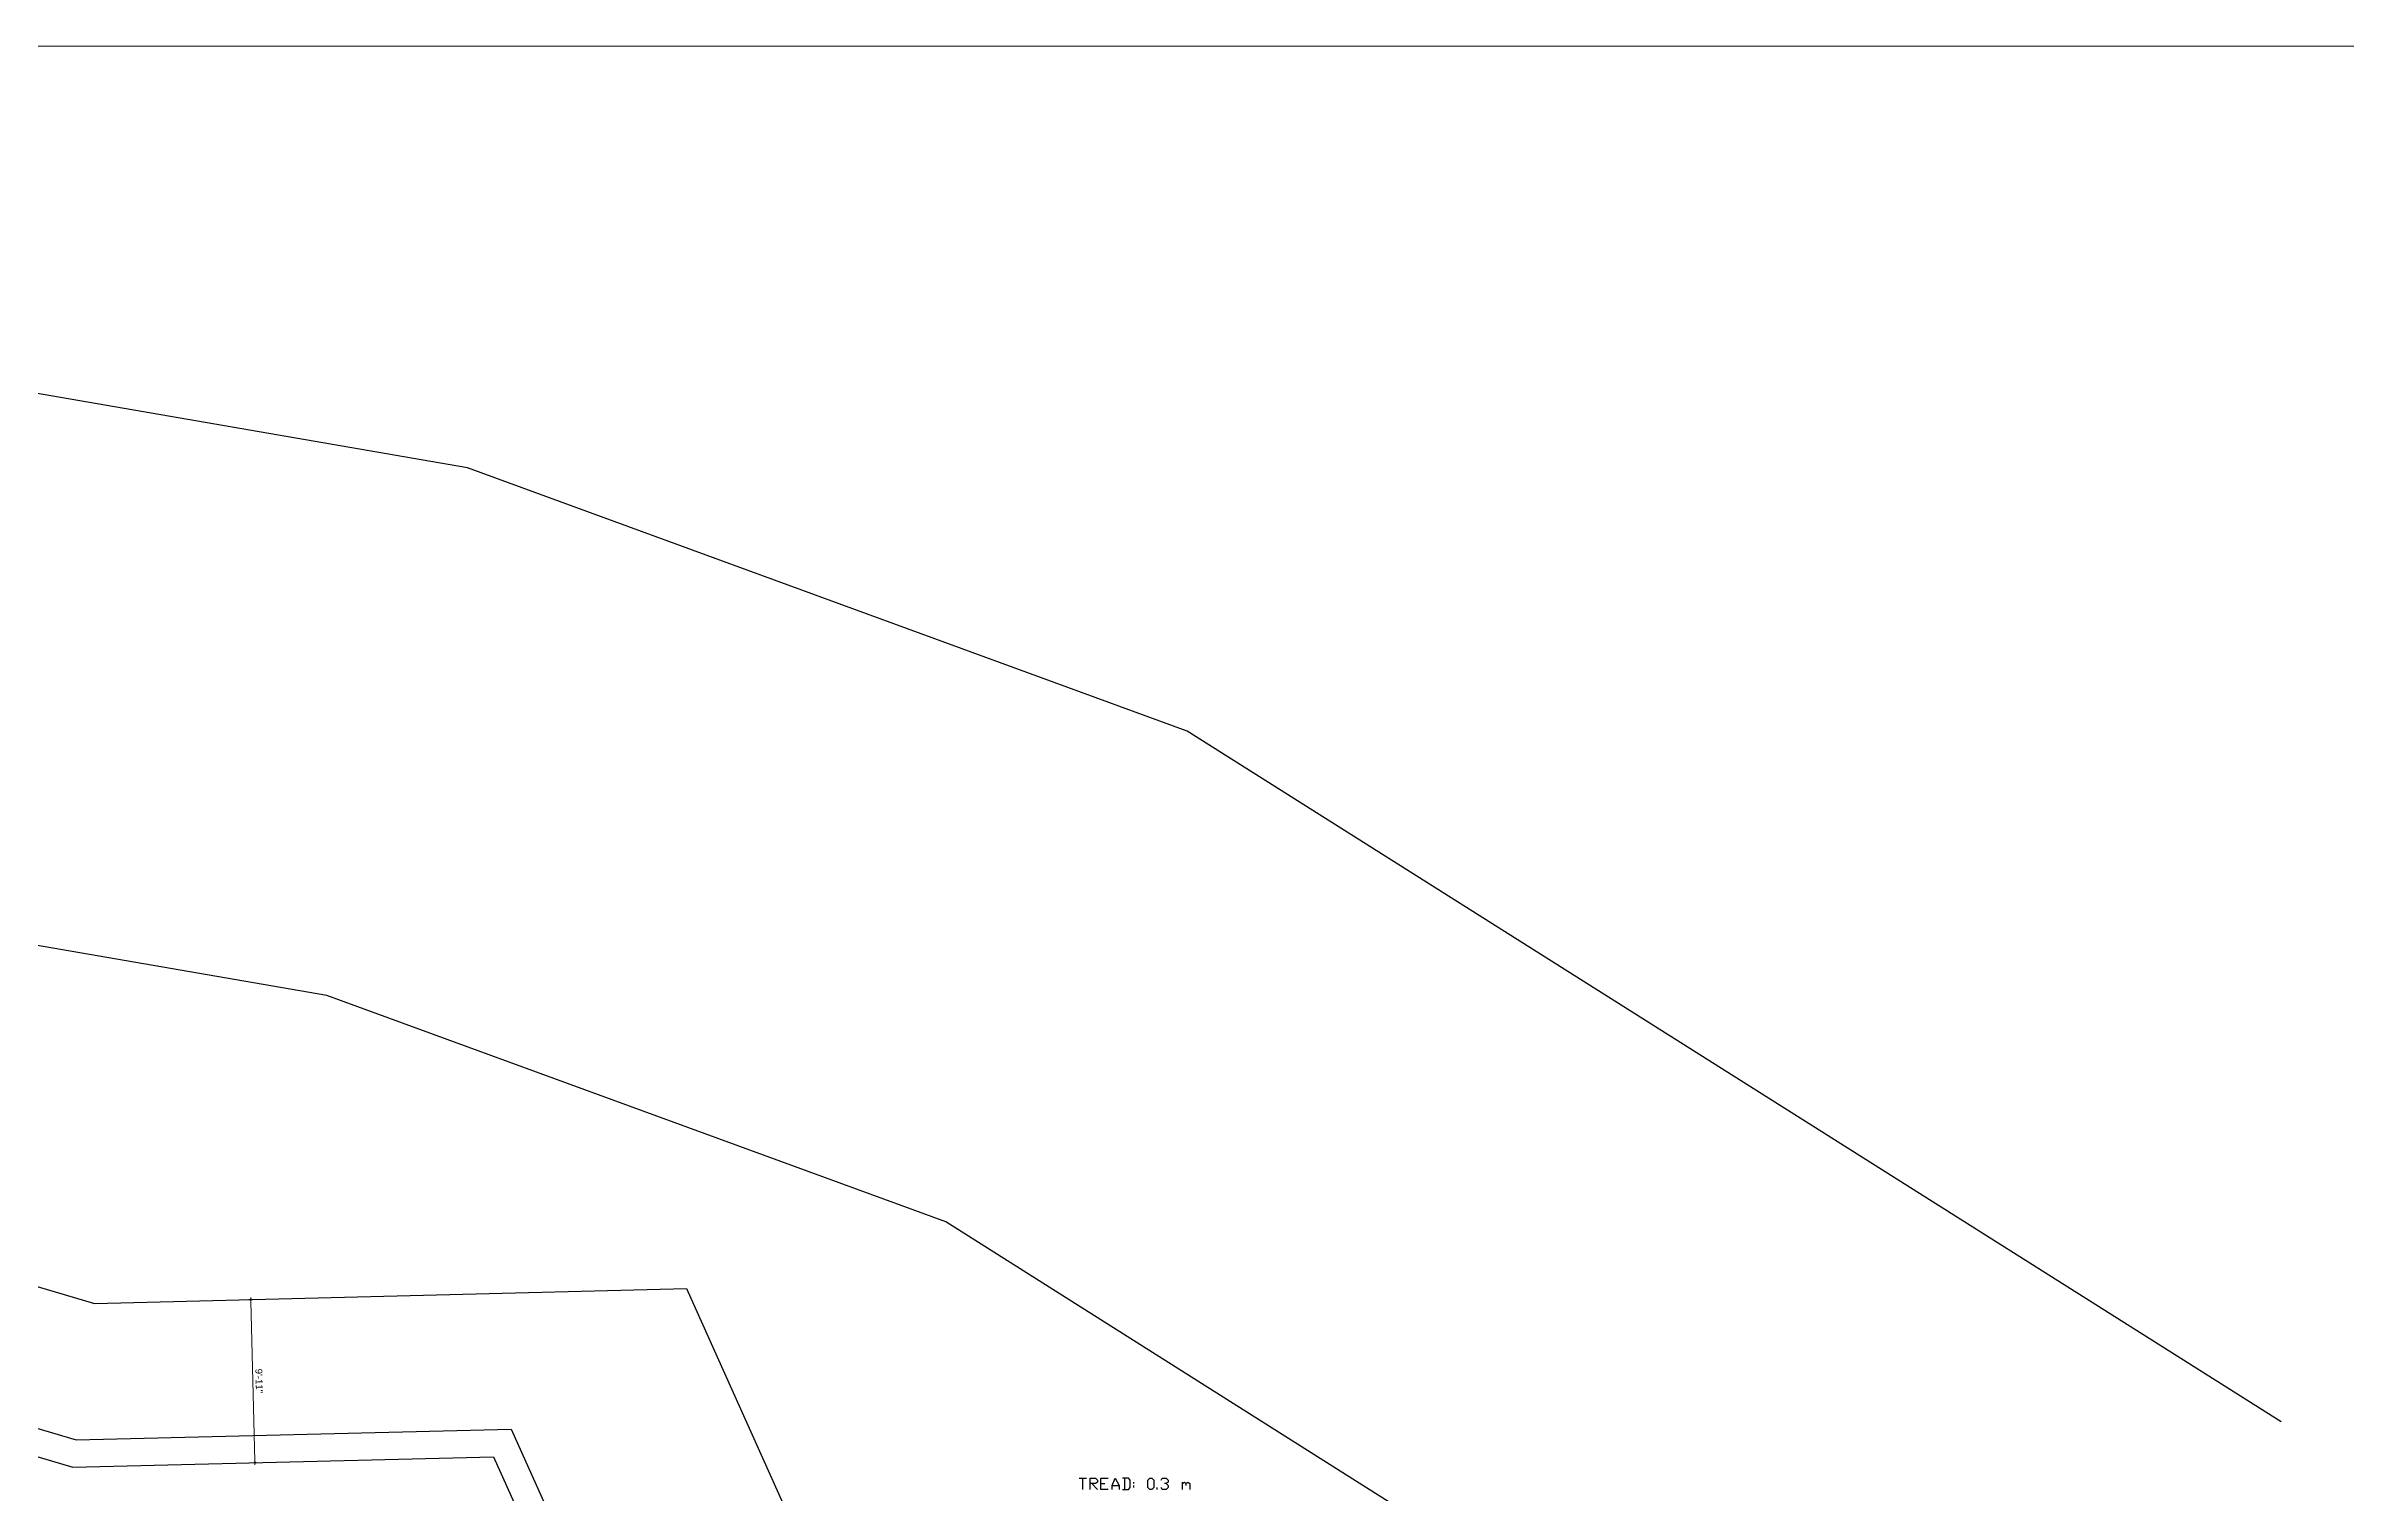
# Model space of a CAD drawing. Header units: inches. Extents: x 8069 to 17410, y -9620 to -7279.
# Drawn here: x 14004 to 15678, y -8333 to -7279 of the extents above; entities that cross this region are included whole.
import ezdxf

# ---------------------------------------------------------------- set-up
doc = ezdxf.new("R2010")
doc.units = ezdxf.units.IN
doc.header["$LTSCALE"] = 0.5
doc.header["$MEASUREMENT"] = 0
doc.header["$PDMODE"] = 66
doc.layers.add('hatch', color=9, linetype='Continuous', lineweight=0)
for name, color, linetype in [('PDF_0', 7, 'Continuous'), ('PDF_Dimensions', 7, 'Continuous'), ('PDF_SectionCutEdges', 7, 'Continuous'), ('PDF_SITE', 7, 'Continuous')]:
    doc.layers.add(name, color=color, linetype=linetype)
doc.styles.get("Standard").update_dxf_attribs({"font": 'arial.ttf'})
doc.dimstyles.new('S8', dxfattribs={"dimtxt": 5, "dimasz": 1, "dimexe": 6, "dimexo": 18, "dimgap": 1.9375, "dimtad": 1, "dimdec": 0, "dimzin": 3, "dimdsep": 46, "dimlunit": 4, "dimtxsty": 'Standard', "dimblk": 'dot 2', "dimcen": 12, "dimse1": 1, "dimse2": 1, "dimclrd": 1, "dimclre": 1, "dimclrt": 256, "dimadec": 0, "dimazin": 0, "dimtfac": 0.75, "dimtdec": 0, "dimtix": 1, "dimtmove": 1, "dimatfit": 3, "dimldrblk": 'DOT', "dimfxl": 1, "dimtolj": 1, "dimtzin": 0, "dimlwd": 9, "dimlwe": 9, "dimarcsym": 0})

# ---------------------------------------------------------------- blocks, each defined once
blk = doc.blocks.new('dot1')
at = {"layer": 'hatch'}
h = blk.add_hatch(color=256, dxfattribs=at)
edge = h.paths.add_edge_path()
edge.add_arc((0, 0), 1, 0, 360)
for p, q in [((3, 0), (-3, 0)), ((0, 3), (0, -3))]:
    blk.add_line(p, q, dxfattribs=at)
blk.add_circle((0, 0), 1, dxfattribs=at)
blk = doc.blocks.new('dot 2')
at = {"layer": 'hatch', "xscale": 0.5, "yscale": 0.5, "zscale": 0.5}
blk.add_blockref('dot1', (0, 0), dxfattribs=at)
blk = doc.blocks.new('*D854')
at = {"color": 1, "lineweight": 9, "transparency": 16777216}
blk.add_line((14155.6, -8309.7), (14152.6, -8193), dxfattribs=at)
at = {"layer": 'Defpoints', "color": 0, "transparency": 16777216}
for p in [(14152.6, -8192), (14167.1, -8191.6), (14170.1, -8310.3)]:
    blk.add_point(p, dxfattribs=at)
at = {"color": 1, "lineweight": 9, "transparency": 16777216}
for p, rotation in [((14152.6, -8192), 91.4558224532075), ((14155.6, -8310.7), 271.4558224532075)]:
    blk.add_blockref('dot 2', p, dxfattribs=dict(at, rotation=rotation))
at = {"transparency": 16777216, "insert": (14158.6, -8251.2), "char_height": 5, "attachment_point": 5, "rotation": 271.4558}
blk.add_mtext('\\A1;9\'-11"', dxfattribs=at)
blk = doc.blocks.new('_Dot')
at = {"color": 0, "linetype": 'ByBlock', "lineweight": -2}
blk.add_line((-0.5, 0), (-1, 0), dxfattribs=at)
at = {"color": 0, "linetype": 'ByBlock', "const_width": 0.5}
blk.add_lwpolyline([(-0.25, 0, 1), (0.25, 0, 1)], format="xyb", close=True, dxfattribs=at)

msp = doc.modelspace()

# ---------------------------------------------------------------- linework, layer by layer
at = {"layer": 'PDF_0', "lineweight": 25}
for points in [[(15630.7, -8281.1), (14834.2, -7778.1), (14310.3, -7586.6), (13580, -7460.4)], [(13315.2, -8083.9), (14025.4, -8294), (14342.2, -8286.4), (14585.1, -8827), (14113.1, -8992.3), (14142.1, -9451)]]:
    msp.add_lwpolyline(points, dxfattribs=at)
at = {"layer": 'PDF_Dimensions', "lineweight": 0}
msp.add_lwpolyline([(12700.2, -9619.6), (16029.4, -9619.6), (16029.4, -7279.4), (12700.2, -7279.4)], close=True, dxfattribs=at)
at = {"layer": 'PDF_Dimensions', "lineweight": 25}
for points in [[(14755.6, -8322.1), (14760.9, -8322.1)], [(14758, -8322.1), (14758, -8330.2)], [(14763.7, -8330.2), (14763.7, -8322.1), (14767.6, -8322.1), (14769, -8323.5), (14769, -8324.9), (14767.6, -8325.9), (14763.7, -8325.9)], [(14764.7, -8325.9), (14769, -8330.2)], [(14776.6, -8330.2), (14771.4, -8330.2), (14771.4, -8322.1), (14776.6, -8322.1)], [(14771.4, -8325.9), (14774.2, -8325.9)], [(14779.5, -8330.2), (14779.5, -8327.3), (14781.8, -8322.1), (14784.7, -8327.3), (14784.7, -8330.2)], [(14779.5, -8327.3), (14784.7, -8327.3)], [(14787.1, -8330.2), (14791.4, -8330.2), (14792.8, -8328.8), (14792.8, -8323.5), (14791.4, -8322.1), (14787.1, -8322.1)], [(14788.5, -8322.1), (14788.5, -8330.2)], [(14795.2, -8324.9), (14795.2, -8325.9)], [(14795.2, -8327.3), (14795.2, -8328.8)], [(14812.3, -8330.2), (14812.3, -8328.8)], [(14815.2, -8323.5), (14816.1, -8322.1), (14819, -8322.1), (14820.4, -8323.5), (14820.4, -8324.9), (14819, -8325.9), (14817.6, -8325.9)], [(14819, -8325.9), (14820.4, -8327.3), (14820.4, -8328.8), (14819, -8330.2), (14816.1, -8330.2), (14815.2, -8328.8)], [(14830.9, -8330.2), (14830.9, -8324.9)], [(14830.9, -8325.9), (14832.3, -8324.9), (14833.3, -8325.9), (14833.3, -8327.3)], [(14833.3, -8325.9), (14834.7, -8324.9), (14836.1, -8325.9), (14836.1, -8330.2)]]:
    msp.add_lwpolyline(points, dxfattribs=at)
msp.add_lwpolyline([(14807.1, -8330.2), (14805.7, -8328.8), (14805.7, -8323.5), (14807.1, -8322.1), (14808.5, -8322.1), (14809.9, -8323.5), (14809.9, -8328.8), (14808.5, -8330.2)], close=True, dxfattribs=at)
at = {"layer": 'PDF_SectionCutEdges', "lineweight": 25}
msp.add_lwpolyline([(13407.1, -8007.7), (14038.8, -8194.9), (14469.8, -8184), (14717.5, -8736)], dxfattribs=at)
at = {"layer": 'PDF_SITE', "lineweight": 30}
for points in [[(14992.4, -8346.4), (14658.5, -8135.4), (14207.9, -7970.6), (13148.5, -7787.6)], [(13582.9, -7862.9), (13296.6, -8098.7), (14023, -8314), (14329.3, -8306.4), (14558, -8815.6), (14092.6, -8979), (14122.6, -9452.4), (14201.2, -9447.7), (14971.4, -9369.6)]]:
    msp.add_lwpolyline(points, dxfattribs=at)

# ---------------------------------------------------------------- dimensions: what is measured, and where the dimension line sits
dim = msp.add_aligned_dim(p1=(14170.1, -8310.3), p2=(14167.1, -8191.6), distance=14.5, dimstyle='S8', override={"dimfxl": 2, "dimfxlon": 1, "dimarcsym": 1})
dim.commit()
dim.dimension.update_dxf_attribs({"geometry": '*D854', "text_midpoint": (14158.6, -8251.2)})

doc.saveas('drawing.dxf')
